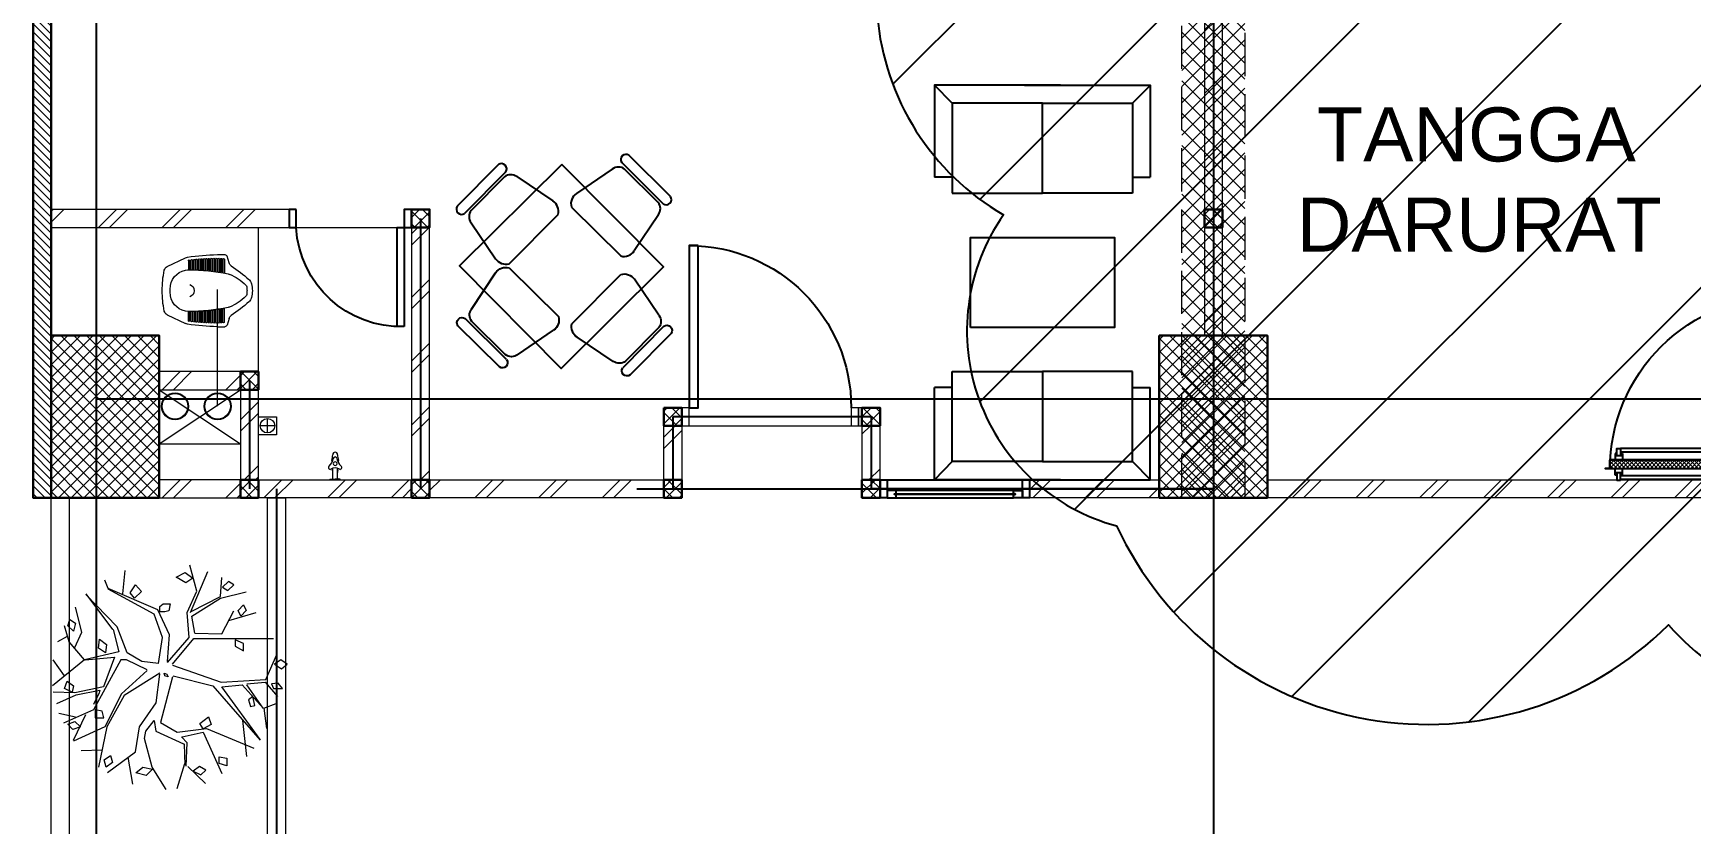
# Model space of a CAD drawing. Header units: millimetres. Extents: x -324 to 75, y -297 to 212.
# Drawn here: x -281.14 to -271.94, y 188.38 to 192.77 of the extents above; entities that cross this region are included whole.
import ezdxf

# ---------------------------------------------------------------- set-up
doc = ezdxf.new("R2010")
doc.units = ezdxf.units.MM
doc.linetypes.add('ACAD_ISO02W100', pattern=[15, 12, -3])
doc.layers.get('defpoints').update_dxf_attribs({"color": 1})
for name, color, linetype, lineweight in [('ars', 11, 'Continuous', 0), ('ars @ 1', 11, 'Continuous', 0), ('ARSIR', 31, 'Continuous', 5), ('KOL', 1, 'Continuous', 30), ('KOLOM', 4, 'Continuous', 9), ('lan', 7, 'Continuous', 15), ('NOT', 7, 'Continuous', 20), ('POHON', 62, 'Continuous', 5), ('SANITAIR', 15, 'Continuous', 9), ('tem', 5, 'Continuous', 20), ('u', 6, 'Continuous', 20)]:
    doc.layers.add(name, color=color, linetype=linetype, lineweight=lineweight)
doc.layers.add('as', color=1, linetype='Continuous', plot=False)
for name, color, linetype in [('FURNITURE', 68, 'Continuous'), ('HID', 1, 'Continuous'), ('Kusen', 30, 'Continuous'), ('STL', 6, 'Continuous')]:
    doc.layers.add(name, color=color, linetype=linetype)
doc.styles.add('ATTR', font='romans.shx', dxfattribs={"width": 0.8, "height": 0.56})
doc.styles.get("Standard").update_dxf_attribs({"font": 'arial.ttf'})
pattern_1 = [(225, (1.1, 1e-06), (-0.014142, 0.014142), []), (135, (1.1, 1e-06), (0.014142, 0.014142), [])]
pattern_2 = [(315, (-2e-13, 1e-06), (0.014142, 0.014142), []), (45, (-2e-13, 1e-06), (-0.014142, 0.014142), [])]

# ---------------------------------------------------------------- blocks, each defined once
blk = doc.blocks.new('bola-3')
at = {"layer": 'POHON'}
for p, q in [((-0.799, 1.609), (-0.703, 2.138)), ((-0.045, 2.245), (-0.318, 1.803)), ((0.177, 2.226), (0.328, 1.732)), ((0.387, 1.789), (0.731, 2.125)), ((-1.212, 1.009), (-1.377, 1.803)), ((-1.198, 1.908), (-0.648, 1.503)), ((-0.318, 1.803), (-0.469, 1.238)), ((0.315, 1.344), (0.328, 1.767)), ((0.356, 1.785), (0.37, 1.327)), ((0.686, 1.115), (1.057, 1.926)), ((-1.308, 1.468), (-1.721, 1.485)), ((-0.648, 1.503), (-0.566, 1.009)), ((-0.249, 1.097), (0.301, 1.344)), ((0.37, 1.327), (0.26, 1.203)), ((0.755, 1.044), (1.69, 1.432)), ((1.553, 1.591), (1.47, 0.886)), ((-1.253, 1.009), (-1.872, 1.291)), ((-1.872, 1.274), (-1.625, 0.762)), ((-0.923, 0.357), (-1.253, 1.009)), ((-0.868, 0.392), (-1.212, 1.009)), ((-0.566, 1.009), (-0.236, 0.533)), ((-0.469, 1.238), (-0.442, 1.097)), ((-0.442, 1.097), (-0.277, 0.886)), ((-0.277, 0.886), (-0.249, 1.097)), ((-0.153, 0.921), (0.177, 1.115)), ((0.177, 1.115), (0.755, 1.044)), ((0.273, 1.203), (0.686, 1.115)), ((0.879, 0.198), (1.814, 1.274)), ((1.814, 1.256), (1.057, 0.216)), ((1.883, 0.639), (1.938, 1.044)), ((-1.831, 0.815), (-2.161, 0.745)), ((-1.473, 0.674), (-2.065, 0.939)), ((-0.937, -0.313), (-1.473, 0.674)), ((0.081, 0.022), (-0.153, 0.921)), ((-1.845, 0.339), (-2.271, 0.322)), ((-2.202, 0.551), (-1.817, 0.374)), ((-1.281, 0.216), (-1.845, 0.339)), ((-1.817, 0.374), (-1.35, 0.286)), ((-1.363, 0.339), (-1.473, 0.568)), ((-1.35, 0.286), (-1.363, 0.339)), ((-0.414, -0.102), (-0.923, 0.357)), ((-0.167, -0.049), (-0.868, 0.392)), ((-0.236, 0.533), (-0.167, -0.031)), ((1.456, 0.18), (1.869, 0.639)), ((1.869, 0.639), (1.553, 0.18)), ((1.883, 0.639), (2.13, 0.551)), ((1.91, 0.128), (2.158, 0.41)), ((-1.652, -0.313), (-2.285, 0.198)), ((-2.051, 0.004), (-2.271, -0.313)), ((-1.061, -0.366), (-1.281, 0.216)), ((0.081, -0.207), (1.044, 0.128)), ((0.095, 0.004), (0.879, 0.198)), ((1.044, 0.128), (1.924, 0.075)), ((1.057, 0.216), (1.456, 0.18)), ((1.553, 0.163), (1.91, 0.128)), ((1.924, 0.075), (2.144, -0.419)), ((-1.652, -0.313), (-1.955, -0.666)), ((-0.978, -0.472), (-1.652, -0.313)), ((-1.639, -0.313), (-1.061, -0.366)), ((-0.827, -0.313), (-0.937, -0.313)), ((-0.414, -0.119), (-0.827, -0.313)), ((-0.524, -0.278), (-0.813, -0.454)), ((-0.194, -0.243), (-0.524, -0.278)), ((-0.194, -0.243), (-0.112, -0.754)), ((-0.015, -0.26), (0.411, -0.754)), ((-0.015, -0.278), (0.026, -0.807)), ((0.081, -0.225), (0.507, -0.736)), ((-1.845, -0.56), (-1.707, -0.86)), ((-1.088, -0.913), (-0.978, -0.472)), ((-0.813, -0.454), (-1.006, -0.966)), ((-1.996, -0.772), (-2.189, -0.666)), ((-1.955, -0.666), (-2.051, -0.983)), ((-1.707, -0.86), (-1.831, -1.354)), ((-1.625, -1.618), (-1.102, -0.913)), ((-1.006, -0.966), (-1.625, -1.6)), ((-0.112, -0.754), (-0.277, -1.213)), ((0.026, -0.807), (-0.208, -1.301)), ((0.411, -0.754), (0.37, -1.248)), ((0.521, -0.842), (0.466, -1.177)), ((0.507, -0.736), (2.075, -0.736)), ((0.521, -0.842), (1.057, -0.825)), ((1.057, -0.825), (1.291, -1.283)), ((-0.277, -1.213), (-1.185, -1.706)), ((-0.208, -1.301), (-1.185, -1.724)), ((0.37, -1.248), (0.562, -1.671)), ((0.438, -1.248), (0.782, -2.059)), ((0.452, -1.265), (1.03, -1.565)), ((0.466, -1.177), (1.03, -1.53)), ((1.195, -1.089), (1.731, -1.248)), ((-0.896, -1.618), (-0.854, -2.077)), ((1.03, -1.53), (1.539, -1.653)), ((1.03, -1.565), (1.057, -1.936)), ((-1.185, -1.724), (-1.253, -1.883)), ((0.562, -1.671), (0.425, -2.182))]:
    blk.add_line(p, q, dxfattribs=at)
for points in [[(-0.435, 1.966), (-0.641, 1.913), (-0.504, 1.807), (-0.311, 1.842)], [(-1.226, 1.803), (-1.267, 1.662), (-1.143, 1.573), (-1.102, 1.715)], [(0.49, 1.882), (0.641, 1.953), (0.738, 1.864), (0.614, 1.794)], [(1.155, 1.778), (1.001, 1.734), (1.001, 1.602), (1.155, 1.624)], [(-1.735, 1.009), (-1.886, 1.062), (-1.982, 0.956), (-1.845, 0.903)], [(0.691, 1.051), (0.622, 0.941), (0.794, 0.809), (0.846, 0.963)], [(-1.441, 0.676), (-1.441, 0.831), (-1.269, 0.831), (-1.303, 0.698)], [(1.671, 0.412), (1.585, 0.478), (1.62, 0.61), (1.706, 0.588)], [(-1.9, 0.322), (-2.051, 0.251), (-1.996, 0.11), (-1.872, 0.198)], [(-0.002, 0.022), (-0.07, 0.004), (-0.084, -0.049), (-0.029, -0.031)], [(2.034, 0.163), (2.075, 0.251), (2.254, 0.251), (2.171, 0.145)], [(2.099, -0.225), (2.237, -0.137), (2.347, -0.225), (2.223, -0.313)], [(-1.236, -0.454), (-1.374, -0.543), (-1.36, -0.719), (-1.222, -0.613)], [(1.319, -0.706), (1.319, -0.582), (1.484, -0.494), (1.484, -0.635)], [(-1.872, -0.878), (-1.982, -0.983), (-1.941, -1.107), (-1.831, -1.036)], [(-0.167, -1.261), (-0.167, -1.367), (-0.098, -1.42), (0.04, -1.42), (0.012, -1.279), (-0.07, -1.261)], [(1.43, -1.175), (1.379, -1.285), (1.482, -1.396), (1.534, -1.285)], [(-0.667, -1.528), (-0.753, -1.638), (-0.65, -1.792), (-0.53, -1.66)], [(0.485, -1.924), (0.347, -1.836), (0.158, -1.947), (0.33, -2.035)], [(1.069, -1.748), (1.173, -1.682), (1.293, -1.792), (1.19, -1.858)]]:
    blk.add_lwpolyline(points, close=True, dxfattribs=at)
at = {"layer": 'POHON', "style": 'ATTR', "width": 0.8, "flags": 9}
blk.add_attdef('ESTCODE', (-0.07, 0.004), '', height=0.00000926, dxfattribs=at)
blk = doc.blocks.new("k1'")
at = {"layer": 'ars'}
h = blk.add_hatch(dxfattribs=at)
h.set_pattern_fill('_USER', color=256, scale=0.05, angle=45, double=1, pattern_type=0)
h.set_pattern_definition([(45, (0, -5), (-0.03535534, 0.03535534), []), (135, (0, -5), (-0.03535534, -0.03535534), [])])
h.paths.add_polyline_path([(-0.3, -0.45), (0.3, -0.45), (0.3, 0.45), (-0.3, 0.45)])
at = {"layer": 'KOL'}
blk.add_lwpolyline([(-0.3, -0.45), (0.3, -0.45), (0.3, 0.45), (-0.3, 0.45)], close=True, dxfattribs=at)
blk = doc.blocks.new('KRAN ATAS')
for p, q in [((-0.0198, 0), (0, 0)), ((-0.0198, -0.0015), (-0.0198, 0)), ((0.0198, 0), (0, 0)), ((0.0198, -0.0015), (0.0198, 0)), ((-0.0193, -0.002), (0, -0.002)), ((-0.0087, -0.006), (-0.0087, -0.0441)), ((0.0193, -0.002), (0, -0.002)), ((0.0087, -0.006), (0.0087, -0.0441))]:
    blk.add_line(p, q)
for centre, radius, start, end in [((-0.0191, -0.047), 0.00682, 147.26029, 232.4214), ((-0.0188, -0.0464), 0.00682, 67.5786, 152.73971), ((-0.0514, -0.0871), 0.0447, 7.4918, 50.9581), ((-0.0193, -0.0015), 0.0005, 180, 270), ((0, -0.0187), 0.0268, 232.9628, 307.0372), ((-0.0127, -0.006), 0.004, 0, 90), ((0.0743, -0.0604), 0.0878, 163.74856, 168.44459), ((-0.0388, -0.0275), 0.03, 343.74856, 0), ((-0.0004, -0.0613), 0.0068, 86.57707, 273.42293), ((0.0004, -0.0613), 0.0068, 266.57707, 93.42293), ((0.0514, -0.0871), 0.0447, 129.0419, 172.5082), ((0.0127, -0.006), 0.004, 90, 180), ((0.0388, -0.0275), 0.03, 180, 196.25144), ((-0.0743, -0.0604), 0.0878, 11.55541, 16.25144), ((0.0188, -0.0464), 0.00682, 27.26029, 112.4214), ((0.0193, -0.0015), 0.0005, 270, 0), ((0.0191, -0.047), 0.00682, 307.5786, 32.73971), ((0.0743, -0.0604), 0.0878, 182.05517, 189.0251), ((-0.0892, -0.0965), 0.08, 0.35552, 16.20232), ((-0.0004, -0.0965), 0.0088, 176.85526, 272.64436), ((-0.0003, -0.0804), 0.00682, 187.5786, 272.73971), ((0.0003, -0.0804), 0.00682, 267.26029, 352.4214), ((0.0004, -0.0965), 0.0088, 267.35564, 3.14474), ((0.0892, -0.0965), 0.08, 163.79768, 179.64448), ((-0.0743, -0.0604), 0.0878, 350.9749, 357.94483)]:
    blk.add_arc(centre, radius, start, end)
blk = doc.blocks.new('AVOOR')
blk.add_lwpolyline([(-21.8185, -71.5914), (-21.9185, -71.5914), (-21.9185, -71.4914), (-21.8185, -71.4914)], close=True)
for points in [[(-21.9085, -71.5414), (-21.8285, -71.5414)], [(-21.8685, -71.5014), (-21.8685, -71.5814)]]:
    blk.add_lwpolyline(points)
blk.add_circle((-21.8685, -71.5414), 0.04)
blk = doc.blocks.new('CL J D')
for p, q in [((0.306, 0.1938), (0.3479, 0.1938)), ((0.3709, 0.1476), (0.3594, 0.1853)), ((0.0275, 0.1273), (0.1283, 0.1756)), ((0.145, 0.1598), (0.145, 0.1109)), ((0.1539, 0.1598), (0.1539, 0.1111)), ((0.1587, 0.1615), (0.1587, 0.1111)), ((0.1676, 0.1615), (0.1676, 0.1111)), ((0.1723, 0.1631), (0.1723, 0.1111)), ((0.1812, 0.1631), (0.1812, 0.1109)), ((0.186, 0.1645), (0.186, 0.1109)), ((0.1949, 0.1645), (0.1949, 0.1105)), ((0.1996, 0.1657), (0.1996, 0.1105)), ((0.2085, 0.1657), (0.2085, 0.11)), ((0.2133, 0.1667), (0.2133, 0.11)), ((0.2222, 0.1667), (0.2222, 0.1092)), ((0.2269, 0.1676), (0.2269, 0.1092)), ((0.2358, 0.1676), (0.2358, 0.1082)), ((0.2406, 0.1682), (0.2406, 0.1082)), ((0.2495, 0.1682), (0.2495, 0.107)), ((0.2542, 0.1687), (0.2542, 0.107)), ((0.2631, 0.1687), (0.2631, 0.1056)), ((0.2679, 0.169), (0.2679, 0.1056)), ((0.2768, 0.169), (0.2768, 0.104)), ((0.2815, 0.1692), (0.2815, 0.104)), ((0.2904, 0.1692), (0.2904, 0.1022)), ((0.2952, 0.1691), (0.2952, 0.1022)), ((0.3041, 0.1691), (0.3041, 0.1003)), ((0.3088, 0.1689), (0.3088, 0.1003)), ((0.3177, 0.1689), (0.3177, 0.0981)), ((0.3225, 0.1685), (0.3225, 0.0981)), ((0.3314, 0.1685), (0.3314, 0.0957)), ((0.3361, 0.1679), (0.3361, 0.0957)), ((0.345, 0.1679), (0.345, 0.093)), ((0.0275, -0.1398), (0.1283, -0.188)), ((0.145, -0.1722), (0.145, -0.1234)), ((0.1539, -0.1722), (0.1539, -0.1236)), ((0.1587, -0.174), (0.1587, -0.1236)), ((0.1676, -0.174), (0.1676, -0.1236)), ((0.1723, -0.1756), (0.1723, -0.1236)), ((0.1812, -0.1756), (0.1812, -0.1234)), ((0.186, -0.177), (0.186, -0.1234)), ((0.1949, -0.177), (0.1949, -0.123)), ((0.1996, -0.1782), (0.1996, -0.123)), ((0.2085, -0.1782), (0.2085, -0.1224)), ((0.2133, -0.1792), (0.2133, -0.1224)), ((0.2222, -0.1792), (0.2222, -0.1216)), ((0.2269, -0.18), (0.2269, -0.1216)), ((0.2358, -0.18), (0.2358, -0.1206)), ((0.2406, -0.1807), (0.2406, -0.1206)), ((0.2495, -0.1807), (0.2495, -0.1195)), ((0.2542, -0.1812), (0.2542, -0.1195)), ((0.2631, -0.1812), (0.2631, -0.1181)), ((0.2679, -0.1815), (0.2679, -0.1181)), ((0.2768, -0.1815), (0.2768, -0.1165)), ((0.2815, -0.1816), (0.2815, -0.1165)), ((0.2904, -0.1816), (0.2904, -0.1147)), ((0.2952, -0.1816), (0.2952, -0.1147)), ((0.3041, -0.1816), (0.3041, -0.1127)), ((0.3088, -0.1813), (0.3088, -0.1127)), ((0.3177, -0.1813), (0.3177, -0.1105)), ((0.3225, -0.1809), (0.3225, -0.1105)), ((0.3314, -0.1809), (0.3314, -0.1081)), ((0.3361, -0.1803), (0.3361, -0.1081)), ((0.345, -0.1803), (0.345, -0.1055)), ((0.3709, -0.16), (0.3594, -0.1977)), ((0.306, -0.2062), (0.3479, -0.2062))]:
    blk.add_line(p, q)
for centre, radius, start, end in [((0.3183, -0.8979), 1.0917, 90.64465, 99.35641), ((0.3479, 0.1818), 0.012, 16.98371, 90), ((0.5098, 0), 0.5098, 167.907, 180.70014), ((0.0403, 0.1006), 0.0297, 115.58841, 167.907), ((0.1458, 0.0077), 0.1009, 89.36458, 171.9631), ((0.1462, 0.1381), 0.0415, 97.43664, 115.58841), ((0.1427, 0.1109), 0.00237, 271.71865, 0), ((0.1495, 0.1598), 0.00445, 0, 180), ((0.1639, -0.8282), 0.9369, 77.60377, 91.04193), ((0.1563, 0.1111), 0.00237, 180, 0), ((0.1631, 0.1615), 0.00445, 0, 180), ((0.17, 0.1111), 0.00237, 180, 0), ((0.1768, 0.1631), 0.00445, 0, 180), ((0.1836, 0.1109), 0.00237, 180, 0), ((0.1904, 0.1645), 0.00445, 0, 180), ((0.1973, 0.1105), 0.00237, 180, 0), ((0.2041, 0.1657), 0.00445, 0, 180), ((0.2109, 0.11), 0.00237, 180, 0), ((0.2177, 0.1667), 0.00445, 0, 180), ((0.2246, 0.1092), 0.00237, 180, 0), ((0.2314, 0.1676), 0.00445, 0, 180), ((0.2382, 0.1082), 0.00237, 180, 0), ((0.245, 0.1682), 0.00445, 0, 180), ((0.2519, 0.107), 0.00237, 180, 0), ((0.2587, 0.1687), 0.00445, 0, 180), ((0.2655, 0.1056), 0.00237, 180, 0), ((0.2723, 0.169), 0.00445, 0, 180), ((0.2792, 0.104), 0.00237, 180, 0), ((0.286, 0.1692), 0.00445, 0, 180), ((0.2928, 0.1022), 0.00237, 180, 0), ((0.2996, 0.1691), 0.00445, 0, 180), ((0.3064, 0.1003), 0.00237, 180, 0), ((0.3133, 0.1689), 0.00445, 0, 180), ((0.3201, 0.0981), 0.00237, 180, 0), ((0.3269, 0.1685), 0.00445, 0, 180), ((0.3337, 0.0957), 0.00237, 180, 0), ((0.3406, 0.1679), 0.00445, 0, 180), ((0.3474, 0.093), 0.00237, 180, 258.7357), ((0.3992, 0.1563), 0.0297, 196.98371, 236.58705), ((-0.0629, -0.5443), 0.8096, 47.75416, 56.58705), ((0.1995, 0.0001), 0.1551, 171.9445, 182.3259), ((0.1409, -0.0052), 0.0359, 358.3993, 69.7102), ((0.3518, 0.0291), 0.0593, 68.96955, 77.12628), ((0.2831, -0.1497), 0.2509, 43.87855, 68.96955), ((0.4511, 0.0118), 0.0178, 9.30537, 43.87855), ((0.3402, -0.0063), 0.1302, 0.0418, 9.30537), ((0.4495, 0.0199), 0.0475, 13.4838, 47.75416), ((0.3402, -0.0063), 0.1598, 0.03404, 13.4838), ((0.5098, -0.0125), 0.5098, 179.29986, 192.093), ((0.1995, -0.0125), 0.1551, 177.6741, 188.0555), ((0.1458, -0.0202), 0.1009, 188.0369, 270.63542), ((0.1409, -0.0072), 0.0359, 290.2898, 1.6007), ((0.2831, 0.1372), 0.2509, 291.03045, 316.12145), ((-0.0629, 0.5318), 0.8096, 303.41295, 312.24584), ((0.4511, -0.0243), 0.0178, 316.12145, 350.69463), ((0.3402, -0.0061), 0.1302, 350.69463, 359.9582), ((0.4495, -0.0323), 0.0475, 312.24584, 346.5162), ((0.3402, -0.0061), 0.1598, 346.5162, 359.96596), ((0.0403, -0.113), 0.0297, 192.093, 244.41159), ((0.1427, -0.1234), 0.00237, 0, 88.28135), ((0.1495, -0.1722), 0.00445, 180, 0), ((0.1639, 0.8157), 0.9369, 268.95807, 282.39623), ((0.1563, -0.1236), 0.00237, 0, 180), ((0.1631, -0.174), 0.00445, 180, 0), ((0.17, -0.1236), 0.00237, 0, 180), ((0.1768, -0.1756), 0.00445, 180, 0), ((0.1836, -0.1234), 0.00237, 0, 180), ((0.1904, -0.177), 0.00445, 180, 0), ((0.1973, -0.123), 0.00237, 0, 180), ((0.2041, -0.1782), 0.00445, 180, 0), ((0.2109, -0.1224), 0.00237, 0, 180), ((0.2177, -0.1792), 0.00445, 180, 0), ((0.2246, -0.1216), 0.00237, 0, 180), ((0.2314, -0.18), 0.00445, 180, 0), ((0.2382, -0.1206), 0.00237, 0, 180), ((0.245, -0.1807), 0.00445, 180, 0), ((0.2519, -0.1195), 0.00237, 0, 180), ((0.2587, -0.1812), 0.00445, 180, 0), ((0.2655, -0.1181), 0.00237, 0, 180), ((0.2723, -0.1815), 0.00445, 180, 0), ((0.2792, -0.1165), 0.00237, 0, 180), ((0.286, -0.1816), 0.00445, 180, 0), ((0.2928, -0.1147), 0.00237, 0, 180), ((0.2996, -0.1816), 0.00445, 180, 0), ((0.3064, -0.1127), 0.00237, 0, 180), ((0.3133, -0.1813), 0.00445, 180, 0), ((0.3201, -0.1105), 0.00237, 0, 180), ((0.3269, -0.1809), 0.00445, 180, 0), ((0.3337, -0.1081), 0.00237, 0, 180), ((0.3406, -0.1803), 0.00445, 180, 0), ((0.3474, -0.1055), 0.00237, 101.2643, 180), ((0.3518, -0.0415), 0.0593, 282.87372, 291.03045), ((0.3992, -0.1687), 0.0297, 123.41295, 163.01629), ((0.1462, -0.1506), 0.0415, 244.41159, 262.56336), ((0.3183, 0.8854), 1.0917, 260.64359, 269.35535), ((0.3479, -0.1942), 0.012, 270, 343.01629)]:
    blk.add_arc(centre, radius, start, end)
blk = doc.blocks.new('P.60')
at = {"layer": 'Kusen'}
for points in [[(1472.8348, 997.5354), (1472.8748, 997.5354), (1472.8748, 997.4354), (1472.8348, 997.4354)], [(1473.4748, 997.5354), (1473.5148, 997.5354), (1473.5148, 997.4354), (1473.4748, 997.4354)], [(1472.8748, 996.8854), (1472.9148, 996.8854), (1472.9148, 997.4354), (1472.8748, 997.4354)]]:
    blk.add_lwpolyline(points, close=True, dxfattribs=at)
blk.add_arc((1472.8948, 997.4658), 0.5808, 268.02661, 356.99428, dxfattribs=at)
blk = doc.blocks.new('P-90')
at = {"layer": 'Kusen'}
blk.add_lwpolyline([(374.6908, -21.5979), (374.7408, -21.5979), (374.7408, -22.4979), (374.6908, -22.4979)], close=True, dxfattribs=at)
at = {"layer": 'Kusen', "lineweight": 9}
for points in [[(373.8008, -22.4979), (373.8408, -22.4979), (373.8408, -22.5979), (373.8008, -22.5979)], [(374.7408, -22.4979), (374.7808, -22.4979), (374.7808, -22.5979), (374.7408, -22.5979)]]:
    blk.add_lwpolyline(points, close=True, dxfattribs=at)
at = {"layer": 'Kusen'}
blk.add_arc((374.7408, -22.4979), 0.9, 90, 180, dxfattribs=at)
blk = doc.blocks.new('Manager Chair')
for p, q in [((6.793595, 0), (-6.793595, 0)), ((6.793595, -2.40006), (-6.793595, -2.40006)), ((5.764665, -3), (-5.250155, -3)), ((-7.308135, -5), (-9.242845, -14.93924)), ((7.82266, -5), (9.757352, -14.93924)), ((-7.822645, -18), (8.337156, -18))]:
    blk.add_line(p, q)
for centre, radius, start, end in [((-6.608415, -1.20003), 1.214231, 98.77222, 261.2278), ((-4.915795, -5.40289), 2.426032, 97.92188, 170.4409), ((5.430285, -5.40292), 2.42607, 9.559852, 82.07782), ((6.608435, -1.20003), 1.214228, 278.7714, 81.22861), ((-6.352795, -15.45813), 2.936262, 169.8216, 239.9611), ((6.867295, -15.45813), 2.936262, 300.0388, 10.17842)]:
    blk.add_arc(centre, radius, start, end)
at = {"style": 'ATTR', "width": 0.8, "flags": 9}
blk.add_attdef('ESTCODE', (0, 0), '', height=0.003816, dxfattribs=at)
blk = doc.blocks.new('mj makan')
blk.add_lwpolyline([(-0.0055, 1.1314), (0.5629, 0.5684), (0, 0), (-0.5684, 0.5629)], close=True)
for p, xscale, yscale, zscale, rotation in [((-0.4923, 1.0685), -0.02383953608250516, 0.02383953608250516, 0.02383953608250516, 44.72219960516194), ((0.4614, 1.0156), -0.02383953608250517, 0.02383953608250517, 0.02383953608250517, 314.7221996051619)]:
    blk.add_blockref('Manager Chair', p, dxfattribs=dict(xscale=xscale, yscale=yscale, zscale=zscale, rotation=rotation))
at = {"extrusion": (0, 0, -1)}
for p, xscale, yscale, zscale, rotation in [((-0.457, 0.1222), -0.02383953608250516, 0.02383953608250516, -0.02383953608250516, 135.277800394838), ((0.4971, 0.0786), -0.0238395360825052, 0.0238395360825052, -0.0238395360825052, 225.2778003948382)]:
    blk.add_blockref('Manager Chair', p, dxfattribs=dict(at, xscale=xscale, yscale=yscale, zscale=zscale, rotation=rotation))
blk = doc.blocks.new('tamu02')
at = {"linetype": 'Continuous'}
for points in [[(-0.5005, 1.2448), (-0.5998, 1.3453)], [(0.1005, 1.3453), (-0.5985, 1.3453), (-0.5985, 0.8339)], [(-0.0993, 1.3453), (0.5998, 1.3453), (0.5998, 0.8339)], [(0.5005, 1.2448), (0.5998, 1.3453)], [(-0.4993, 0.7444), (0, 0.7444), (0, 1.2448), (-0.4993, 1.2448), (-0.4993, 0.7444)], [(0.5005, 0.7444), (0, 0.7444), (0, 1.2448), (0.5005, 1.2448), (0.5005, 0.7444)], [(-0.4993, 0.8339), (-0.5985, 0.8339)], [(0.5005, 0.8339), (0.5998, 0.8339)], [(-0.4993, -0.2444), (0, -0.2444), (0, -0.7448), (-0.4993, -0.7448), (-0.4993, -0.2444)], [(0.5005, -0.2444), (0, -0.2444), (0, -0.7448), (0.5005, -0.7448), (0.5005, -0.2444)], [(0.1005, -0.8453), (-0.5985, -0.8453), (-0.5985, -0.3339)], [(-0.4993, -0.3339), (-0.5985, -0.3339)], [(-0.0993, -0.8453), (0.5998, -0.8453), (0.5998, -0.3339)], [(0.5005, -0.3339), (0.5998, -0.3339)], [(-0.5005, -0.7448), (-0.5998, -0.8453)], [(0.5005, -0.7448), (0.5998, -0.8453)]]:
    blk.add_lwpolyline(points, dxfattribs=at)
blk.add_lwpolyline([(0.4, 0.5), (0.4, 0), (-0.4, 0), (-0.4, 0.5), (0.4, 0.5)])
blk = doc.blocks.new('T. J2')
at = {"layer": 'Kusen'}
for p, q in [((-0.3692, 0.1), (0.2808, 0.1)), ((-0.4192, 0), (0.3308, 0)), ((0.2808, 0.06), (-0.3692, 0.06))]:
    blk.add_line(p, q, dxfattribs=at)
for points in [[(-0.4592, 0), (-0.4192, 0), (-0.4192, 0.1), (-0.4592, 0.1)], [(0.3308, 0), (0.3708, 0), (0.3708, 0.1), (0.3308, 0.1)]]:
    blk.add_lwpolyline(points, close=True, dxfattribs=at)
for points in [[(-0.3692, 0.0775), (-0.3692, 0.06), (-0.4192, 0.06), (-0.4192, 0.1), (-0.3692, 0.1), (-0.3692, 0.0825), (-0.3792, 0.0825), (-0.3792, 0.0775), (-0.3692, 0.0775)], [(0.2808, 0.0775), (0.2808, 0.06), (0.3308, 0.06), (0.3308, 0.1), (0.2808, 0.1), (0.2808, 0.0825), (0.2908, 0.0825), (0.2908, 0.0775), (0.2808, 0.0775)]]:
    blk.add_lwpolyline(points, dxfattribs=at)
at = {"layer": 'Kusen', "color": 141}
blk.add_lwpolyline([(-0.3792, 0.0775), (0.2908, 0.0775), (0.2908, 0.0825), (-0.3792, 0.0825)], close=True, dxfattribs=at)
blk = doc.blocks.new('K 10.10')
at = {"layer": 'ars'}
h = blk.add_hatch(dxfattribs=at)
h.set_pattern_fill('_USER', color=256, scale=0.05, angle=45, double=1, pattern_type=0)
h.set_pattern_definition([(45, (0, 0), (-0.035355339, 0.035355339), []), (135, (0, 0), (-0.035355339, -0.035355339), [])])
h.paths.add_polyline_path([(1560.5383, 1380.4069), (1560.6383, 1380.4069), (1560.6383, 1380.5069), (1560.5383, 1380.5069)])
at = {"layer": 'KOL'}
blk.add_lwpolyline([(1560.5383, 1380.4069), (1560.6383, 1380.4069), (1560.6383, 1380.5069), (1560.5383, 1380.5069)], close=True, dxfattribs=at)
blk = doc.blocks.new('D-P90')
at = {"layer": 'ars'}
h = blk.add_hatch(dxfattribs=at)
h.set_pattern_fill('ANSI37', color=256, scale=0.005, angle=-90, style=0)
h.set_pattern_definition([(45, (-1350.94906, -1248.591899), (0.01122532015, -0.01122532015), []), (315, (-1350.94906, -1248.591899), (-0.01122532015, -0.01122532015), [])])
h.paths.add_polyline_path([(0.009, -0.1833, -0.414214), (0.01, -0.1843), (0.01, -1.1162, -0.414214), (0.009, -1.1172), (-0.0345, -1.1172, 0.414214), (-0.037, -1.1197), (-0.037, -1.142, -1), (-0.0385, -1.142), (-0.0385, -0.1585, -1), (-0.037, -0.1585), (-0.037, -0.1808, 0.414214), (-0.0345, -0.1833)])
at = {"layer": 'as'}
for p, q in [((-0.0395, -0.1577), (-0.0457, -0.1577)), ((-0.0425, -0.1608), (-0.0425, -0.1546))]:
    blk.add_line(p, q, dxfattribs=at)
at = {"layer": 'HID'}
for p, q in [((-0.0437, -0.1248), (-0.0915, -0.077)), ((-0.0423, -0.1234), (-0.0907, -0.075)), ((0.9423, -0.1234), (0.9907, -0.075)), ((0.9437, -0.1248), (0.9915, -0.077)), ((-0.0657, -0.147), (-0.023, -0.1043)), ((-0.0628, -0.147), (-0.023, -0.1072)), ((0.9657, -0.147), (0.923, -0.1043)), ((0.9628, -0.147), (0.923, -0.1072))]:
    blk.add_line(p, q, dxfattribs=at)
for points in [[(-0.0439, -0.1252), (-0.044, -0.1251), (-0.042, -0.1231), (-0.0419, -0.1232)], [(0.9439, -0.1252), (0.944, -0.1251), (0.942, -0.1231), (0.9419, -0.1232)]]:
    blk.add_lwpolyline(points, dxfattribs=at)
at = {"layer": 'KOL'}
blk.add_line((0.97, -0.13), (0.97, -0.15), dxfattribs=at)
at = {"layer": 'Kusen'}
for p, q in [((-0.0422, -0.1567), (-0.0378, -0.1577)), ((-0.0419, -0.1553), (-0.0376, -0.1562))]:
    blk.add_line(p, q, dxfattribs=at)
at = {"layer": 'Kusen', "ltscale": 2}
for p, q in [((-0.0986, -0.2206), (-0.0986, -1.0599)), ((-0.0786, -0.2406), (-0.0786, -1.0599)), ((-0.074, -0.2106), (-0.04, -0.2106)), ((-0.074, -0.2206), (-0.074, -0.2106)), ((-0.074, -0.2506), (-0.074, -0.2406)), ((-0.074, -0.2506), (-0.04, -0.2506)), ((-0.0615, -0.2506), (-0.0615, -0.2106)), ((-0.04, -0.2506), (-0.04, -0.2106)), ((0.0455, -0.2106), (0.0115, -0.2106)), ((0.0115, -0.2506), (0.0115, -0.2106)), ((0.0455, -0.2506), (0.0115, -0.2506)), ((0.033, -0.2506), (0.033, -0.2106)), ((0.0455, -0.2206), (0.0455, -0.2106)), ((0.0455, -0.2506), (0.0455, -0.2406)), ((0.0528, -0.2406), (0.0528, -1.0599)), ((0.0728, -0.2206), (0.0728, -1.0599)), ((-0.074, -1.0499), (-0.04, -1.0499)), ((-0.074, -1.0499), (-0.074, -1.0599)), ((-0.074, -1.0799), (-0.074, -1.0899)), ((-0.074, -1.0899), (-0.04, -1.0899)), ((-0.0615, -1.0499), (-0.0615, -1.0899)), ((-0.04, -1.0499), (-0.04, -1.0899)), ((0.0455, -1.0499), (0.0115, -1.0499)), ((0.0115, -1.0499), (0.0115, -1.0899)), ((0.0455, -1.0899), (0.0115, -1.0899)), ((0.033, -1.0499), (0.033, -1.0899)), ((0.0455, -1.0499), (0.0455, -1.0599)), ((0.0455, -1.0799), (0.0455, -1.0899))]:
    blk.add_line(p, q, dxfattribs=at)
for points in [[(-0.0986, -0.2406), (-0.0615, -0.2406), (-0.0615, -0.2206), (-0.0986, -0.2206), (-0.0986, -0.2406)], [(0.0728, -0.2406), (0.033, -0.2406), (0.033, -0.2206), (0.0728, -0.2206), (0.0728, -0.2406)], [(-0.1013, -1.0599), (-0.0615, -1.0599), (-0.0615, -1.0799), (-0.1013, -1.0799), (-0.1013, -1.0599)], [(0.0728, -1.0599), (0.033, -1.0599), (0.033, -1.0799), (0.0728, -1.0799), (0.0728, -1.0599)]]:
    blk.add_lwpolyline(points, dxfattribs=at)
at = {"layer": 'Kusen'}
blk.add_circle((-0.0425, -0.1577), 0.001, dxfattribs=at)
for radius, start, end in [(0.0025, 75.78042, 11.38506), (0.9611, 270, 0.45972)]:
    blk.add_arc((-0.0425, -0.1577), radius, start, end, dxfattribs=at)
at = {"layer": 'STL'}
for p, q in [((-0.0385, -0.1585), (-0.0385, -1.142)), ((-0.037, -0.1808), (-0.037, -0.1585)), ((-0.0345, -0.1833), (0.009, -0.1833)), ((0.01, -0.1843), (0.01, -1.1162)), ((-0.037, -1.1197), (-0.037, -1.142)), ((-0.0345, -1.1172), (0.009, -1.1172))]:
    blk.add_line(p, q, dxfattribs=at)
for points in [[(0, -0.1002), (0, -0.1032), (-0.0185, -0.1032, 0.414214), (-0.02, -0.1047), (-0.02, -0.148, -0.414214), (-0.022, -0.15), (-0.068, -0.15, -0.414214), (-0.07, -0.148), (-0.07, -0.13), (-0.067, -0.13), (-0.067, -0.1455, 0.414214), (-0.0655, -0.147), (-0.0245, -0.147, 0.414214), (-0.023, -0.1455), (-0.023, -0.1022, -0.414214), (-0.021, -0.1002)], [(0.9, -0.1002), (0.9, -0.1032), (0.9185, -0.1032, -0.414214), (0.92, -0.1047), (0.92, -0.148, 0.414214), (0.922, -0.15), (0.968, -0.15, 0.414214), (0.97, -0.148), (0.97, -0.13), (0.967, -0.13), (0.967, -0.1455, -0.414214), (0.9655, -0.147), (0.9245, -0.147, -0.414214), (0.923, -0.1455), (0.923, -0.1022, 0.414214), (0.921, -0.1002)]]:
    blk.add_lwpolyline(points, format="xyb", close=True, dxfattribs=at)
blk.add_lwpolyline([(0.009, -0.1818), (-0.0345, -0.1818, -0.414214), (-0.0355, -0.1808), (-0.0355, -0.1585, 1), (-0.04, -0.1585), (-0.04, -1.142, 1), (-0.0355, -1.142), (-0.0355, -1.1197, -0.414214), (-0.0345, -1.1187), (0.009, -1.1187, 0.414214), (0.0115, -1.1162), (0.0115, -0.1843)], format="xyb", dxfattribs=at)
for centre, radius, start, end in [((-0.0377, -0.1585), 0.00075, 0, 180), ((-0.0345, -0.1808), 0.0025, 180, 270), ((0.009, -0.1843), 0.0025, 360, 90), ((0.009, -0.1843), 0.001, 360, 90), ((-0.0377, -1.142), 0.00075, 180, 0), ((-0.0345, -1.1197), 0.0025, 90, 180), ((0.009, -1.1162), 0.001, 270, 0)]:
    blk.add_arc(centre, radius, start, end, dxfattribs=at)
blk = doc.blocks.new('PINTU DARURAT')
at = {"layer": 'ARSIR'}
h = blk.add_hatch(dxfattribs=at)
h.set_pattern_fill('_USER', color=256, scale=0.02, angle=315, style=0, double=1, pattern_type=0)
h.set_pattern_definition(pattern_2)
edge = h.paths.add_edge_path()
edge.add_line((0, 0), (0.1, 0))
edge.add_line((0.1, 0), (0.1, 0.0502))
edge.add_line((0.1, 0.0502), (0.077, 0.0502))
edge.add_line((0.077, 0.0502), (0.077, 0.0955))
edge.add_arc((0.0755, 0.0955), 0.0015, 360, 450)
edge.add_line((0.0755, 0.097), (0.0345, 0.097))
edge.add_arc((0.0345, 0.0955), 0.0015, 90, 180)
edge.add_line((0.033, 0.0955), (0.033, 0.08))
edge.add_line((0.033, 0.08), (0.03, 0.08))
edge.add_line((0.03, 0.08), (0.03, 0.1))
edge.add_line((0.03, 0.1), (0, 0.1))
edge.add_line((0, 0.1), (0, 0))
h = blk.add_hatch(dxfattribs=at)
h.set_pattern_fill('_USER', color=256, scale=0.02, angle=315, style=0, double=1, pattern_type=0)
h.set_pattern_definition(pattern_2)
edge = h.paths.add_edge_path()
edge.add_line((0, 0), (0.1, 0))
edge.add_line((0.1, 0), (0.1, 0.0502))
edge.add_line((0.1, 0.0502), (0.077, 0.0502))
edge.add_line((0.077, 0.0502), (0.077, 0.0955))
edge.add_arc((0.0755, 0.0955), 0.0015, 360, 450)
edge.add_line((0.0755, 0.097), (0.0345, 0.097))
edge.add_arc((0.0345, 0.0955), 0.0015, 90, 180)
edge.add_line((0.033, 0.0955), (0.033, 0.08))
edge.add_line((0.033, 0.08), (0.03, 0.08))
edge.add_line((0.03, 0.08), (0.03, 0.1))
edge.add_line((0.03, 0.1), (0, 0.1))
edge.add_line((0, 0.1), (0, 0))
h = blk.add_hatch(dxfattribs=at)
h.set_pattern_fill('_USER', color=256, scale=0.02, angle=315, style=0, double=1, pattern_type=0)
h.set_pattern_definition(pattern_1)
edge = h.paths.add_edge_path()
edge.add_line((1.1, 0), (1, 0))
edge.add_line((1, 0), (1, 0.0502))
edge.add_line((1, 0.0502), (1.023, 0.0502))
edge.add_line((1.023, 0.0502), (1.023, 0.0955))
edge.add_arc((1.0245, 0.0955), 0.0015, -630, -540, ccw=False)
edge.add_line((1.0245, 0.097), (1.0655, 0.097))
edge.add_arc((1.0655, 0.0955), 0.0015, -360, -270, ccw=False)
edge.add_line((1.067, 0.0955), (1.067, 0.08))
edge.add_line((1.067, 0.08), (1.07, 0.08))
edge.add_line((1.07, 0.08), (1.07, 0.1))
edge.add_line((1.07, 0.1), (1.1, 0.1))
edge.add_line((1.1, 0.1), (1.1, 0))
h = blk.add_hatch(dxfattribs=at)
h.set_pattern_fill('_USER', color=256, scale=0.02, angle=315, style=0, double=1, pattern_type=0)
h.set_pattern_definition(pattern_1)
edge = h.paths.add_edge_path()
edge.add_line((1.1, 0), (1, 0))
edge.add_line((1, 0), (1, 0.0502))
edge.add_line((1, 0.0502), (1.023, 0.0502))
edge.add_line((1.023, 0.0502), (1.023, 0.0955))
edge.add_arc((1.0245, 0.0955), 0.0015, -630, -540, ccw=False)
edge.add_line((1.0245, 0.097), (1.0655, 0.097))
edge.add_arc((1.0655, 0.0955), 0.0015, -360, -270, ccw=False)
edge.add_line((1.067, 0.0955), (1.067, 0.08))
edge.add_line((1.067, 0.08), (1.07, 0.08))
edge.add_line((1.07, 0.08), (1.07, 0.1))
edge.add_line((1.07, 0.1), (1.1, 0.1))
edge.add_line((1.1, 0.1), (1.1, 0))
at = {"layer": 'KOL'}
blk.add_line((1.1, 0.1), (1.1, 0), dxfattribs=at)
blk.add_line((1.1, 0.1), (1.1, 0), dxfattribs=at)
blk.add_line((1.1, 0.1), (1.1, 0), dxfattribs=at)
blk.add_line((1.1, 0.1), (1.1, 0), dxfattribs=at)
for points in [[(0, 0), (0.1, 0), (0.1, 0.0502), (0.077, 0.0502), (0.077, 0.0955, 0.414214), (0.0755, 0.097), (0.0345, 0.097, 0.414214), (0.033, 0.0955), (0.033, 0.08), (0.03, 0.08), (0.03, 0.1), (0, 0.1)], [(0, 0), (0.1, 0), (0.1, 0.0502), (0.077, 0.0502), (0.077, 0.0955, 0.414214), (0.0755, 0.097), (0.0345, 0.097, 0.414214), (0.033, 0.0955), (0.033, 0.08), (0.03, 0.08), (0.03, 0.1), (0, 0.1)], [(1.1, 0), (1, 0), (1, 0.0502), (1.023, 0.0502), (1.023, 0.0955, -0.414214), (1.0245, 0.097), (1.0655, 0.097, -0.414214), (1.067, 0.0955), (1.067, 0.08), (1.07, 0.08), (1.07, 0.1), (1.1, 0.1)], [(1.1, 0), (1, 0), (1, 0.0502), (1.023, 0.0502), (1.023, 0.0955, -0.414214), (1.0245, 0.097), (1.0655, 0.097, -0.414214), (1.067, 0.0955), (1.067, 0.08), (1.07, 0.08), (1.07, 0.1), (1.1, 0.1)]]:
    blk.add_lwpolyline(points, format="xyb", close=True, dxfattribs=at)
at = {"layer": 'Kusen', "xscale": -1, "rotation": 180}
blk.add_blockref('D-P90', (0.1, -0.05), dxfattribs=at)
blk = doc.blocks.new('SP ME1')
at = {"layer": 'ars'}
h = blk.add_hatch(dxfattribs=at)
h.set_pattern_fill('ANSI37', color=256, scale=0.02, style=0)
h.paths.add_polyline_path([(-6.025, 0), (-6.375, 0), (-6.375, 7), (-6.0247, 7)])
at = {"layer": 'ars @ 1'}
h = blk.add_hatch(dxfattribs=at)
h.set_pattern_fill('TEMBOK', color=256, scale=0.25)
h.set_pattern_definition([(45, (24.5328, -49.32464), (-0.1767767, 0.1767767), []), (45, (24.5953, -49.32464), (-0.1767767, 0.1767767), [])])
h.paths.add_polyline_path([(-6.25, 1.6), (-6.15, 1.6), (-6.15, 2.7), (-6.25, 2.7)])
h = blk.add_hatch(dxfattribs=at)
h.set_pattern_fill('TEMBOK', color=256, scale=0.25)
h.set_pattern_definition([(45, (24.5328, -48.82464), (-0.1767767, 0.1767767), []), (45, (24.5953, -48.82464), (-0.1767767, 0.1767767), [])])
h.paths.add_polyline_path([(-6.25, 0.9), (-6.15, 0.9), (-6.15, 1.5), (-6.25, 1.5)])
h = blk.add_hatch(dxfattribs=at)
h.set_pattern_fill('TEMBOK', color=256, scale=0.25)
h.set_pattern_definition([(45, (1576.71095, -452.5532), (-0.176776695, 0.176776695), []), (45, (1576.77345, -452.5532), (-0.176776695, 0.176776695), [])])
h.paths.add_polyline_path([(-5.9, 0), (-5.9, 0.1), (-2.9378, 0.1), (-2.9378, 0)])
at = {"layer": 'KOLOM', "linetype": 'ACAD_ISO02W100', "ltscale": 0.02}
blk.add_lwpolyline([(-6.025, 0), (-6.375, 0), (-6.3749, 7), (-6.0249, 7)], close=True, dxfattribs=at)
at = {"layer": 'tem'}
for points in [[(-6.25, 1.6), (-6.15, 1.6), (-6.15, 2.7), (-6.25, 2.7)], [(-6.25, 0.9), (-6.15, 0.9), (-6.15, 1.5), (-6.25, 1.5)], [(-5.9, 0), (-5.9, 0.1), (-2.9378, 0.1), (-2.9378, 0)]]:
    blk.add_lwpolyline(points, close=True, dxfattribs=at)
at = {"color": 2, "rotation": 90}
blk.add_blockref('PINTU DARURAT', (-2.93, 0.1), dxfattribs=at)
at = {"layer": 'KOL', "xscale": -1, "rotation": 180}
blk.add_blockref("k1'", (-6.2, 0.45), dxfattribs=at)
blk.add_blockref("k1'", (-6.2, 0.45), dxfattribs=at)
at = {"layer": 'KOLOM', "extrusion": (0, 0, -1), "xscale": -1, "zscale": -1, "rotation": 180}
blk.add_blockref('K 10.10', (-1554.3883, 1382.0069), dxfattribs=at)
blk = doc.blocks.new('A-4')
at = {"layer": 'ars'}
h = blk.add_hatch(dxfattribs=at)
h.set_pattern_fill('ANSI31', color=256, scale=0.25, angle=180, style=0)
h.set_pattern_definition([(135, (-37.55, 5.8), (0.022097087, 0.022097087), [])])
h.paths.add_polyline_path([(-36.95, 56.5), (-37.45, 56.5), (-37.55, 56.5), (-37.55, 50.7), (-37.45, 50.7), (-37.45, 56.4), (-36.95, 56.4)])
h = blk.add_hatch(dxfattribs=at)
h.set_pattern_fill('TEMBOK', color=256, scale=0.25)
h.set_pattern_definition([(45, (4.3128, -1.92464), (-0.1767767, 0.1767767), []), (45, (4.3753, -1.92464), (-0.1767767, 0.1767767), [])])
h.paths.add_polyline_path([(-36.13, 52.2), (-37.45, 52.2), (-37.45, 52.3), (-36.13, 52.3)])
h = blk.add_hatch(dxfattribs=at)
h.set_pattern_fill('TEMBOK', color=256, scale=0.25)
h.set_pattern_definition([(45, (1.6328, -6.02464), (-0.1767767, 0.1767767), []), (45, (1.6953, -6.02464), (-0.1767767, 0.1767767), [])])
h.paths.add_polyline_path([(-35.45, 50.8), (-35.35, 50.8), (-35.35, 52.2), (-35.45, 52.2)])
h = blk.add_hatch(dxfattribs=at)
h.set_pattern_fill('TEMBOK', color=256, scale=0.25)
h.set_pattern_definition([(45, (4.3128, -2.82464), (-0.1767767, 0.1767767), []), (45, (4.3753, -2.82464), (-0.1767767, 0.1767767), [])])
h.paths.add_polyline_path([(-36.4, 51.3), (-36.85, 51.3), (-36.85, 51.4), (-36.4, 51.4)])
h = blk.add_hatch(dxfattribs=at)
h.set_pattern_fill('TEMBOK', color=256, scale=0.25)
h.set_pattern_definition([(45, (2.5828, -6.92464), (-0.1767767, 0.1767767), []), (45, (2.6453, -6.92464), (-0.1767767, 0.1767767), [])])
h.paths.add_polyline_path([(-36.4, 50.8), (-36.3, 50.8), (-36.3, 51.3), (-36.4, 51.3)])
h = blk.add_hatch(dxfattribs=at)
h.set_pattern_fill('TEMBOK', color=256, scale=0.25)
h.set_pattern_definition([(45, (0.2328, -7.12464), (-0.1767767, 0.1767767), []), (45, (0.2953, -7.12464), (-0.1767767, 0.1767767), [])])
h.paths.add_polyline_path([(-34.05, 50.8), (-33.95, 50.8), (-33.95, 51.1), (-34.05, 51.1)])
h = blk.add_hatch(dxfattribs=at)
h.set_pattern_fill('TEMBOK', color=256, scale=0.25)
h.set_pattern_definition([(45, (-0.8672, -7.12464), (-0.1767767, 0.1767767), []), (45, (-0.8047, -7.12464), (-0.1767767, 0.1767767), [])])
h.paths.add_polyline_path([(-32.95, 50.8), (-32.85, 50.8), (-32.85, 51.1), (-32.95, 51.1)])
h = blk.add_hatch(dxfattribs=at)
h.set_pattern_fill('TEMBOK', color=256, scale=0.25)
h.set_pattern_definition([(45, (4.3128, -3.42464), (-0.1767767, 0.1767767), []), (45, (4.3753, -3.42464), (-0.1767767, 0.1767767), [])])
h.paths.add_polyline_path([(-36.4, 50.7), (-36.85, 50.7), (-36.85, 50.8), (-36.4, 50.8)])
h = blk.add_hatch(dxfattribs=at)
h.set_pattern_fill('TEMBOK', color=256, scale=0.25)
h.set_pattern_definition([(45, (3.4628, -3.42464), (-0.1767767, 0.1767767), []), (45, (3.5253, -3.42464), (-0.1767767, 0.1767767), [])])
h.paths.add_polyline_path([(-35.45, 50.7), (-36.3, 50.7), (-36.3, 50.8), (-35.45, 50.8)])
h = blk.add_hatch(dxfattribs=at)
h.set_pattern_fill('TEMBOK', color=256, scale=0.25)
h.set_pattern_definition([(45, (2.5128, -3.42464), (-0.1767767, 0.1767767), []), (45, (2.5753, -3.42464), (-0.1767767, 0.1767767), [])])
h.paths.add_polyline_path([(-34.05, 50.7), (-35.35, 50.7), (-35.35, 50.8), (-34.05, 50.8)])
h = blk.add_hatch(dxfattribs=at)
h.set_pattern_fill('TEMBOK', color=256, scale=0.25)
h.set_pattern_definition([(45, (-0.8172, -3.42464), (-0.1767767, 0.1767767), []), (45, (-0.7547, -3.42464), (-0.1767767, 0.1767767), [])])
h.paths.add_polyline_path([(-31.3, 50.7), (-32.02, 50.7), (-32.02, 50.8), (-31.3, 50.8)])
for centre, radius in [((-36.7625, 51.2078), 0.075), ((-36.7625, 51.2078), 0.071), ((-36.526, 51.2078), 0.075), ((-36.526, 51.2078), 0.071)]:
    blk.add_circle(centre, radius, dxfattribs=at)
at = {"layer": 'as'}
for p, q in [((-37.2, 56.25), (-37.2, 43.15)), ((-31, 56.25), (-31, 43.15)), ((-35.4, 52.25), (-35.4, 50.75)), ((-36.35, 51.35), (-36.35, 50.75)), ((-37.2, 51.25), (37.2, 51.25)), ((-34, 51.15), (-34, 50.75)), ((-32.9, 51.15), (-34, 51.15)), ((-32.9, 51.15), (-32.9, 50.75)), ((-36.2, 50.75), (-36.2, 48.65)), ((-34.2, 50.75), (-31, 50.75)), ((-31, 50.75), (-32.9, 50.75))]:
    blk.add_line(p, q, dxfattribs=at)
at = {"layer": 'KOL'}
blk.add_lwpolyline([(-36.95, 56.5), (-37.45, 56.5), (-37.55, 56.5), (-37.55, 50.7), (-37.45, 50.7), (-37.45, 56.4), (-36.95, 56.4), (-36.95, 56.5)], dxfattribs=at)
at = {"layer": 'lan'}
for p, q in [((-36.3, 51.4), (-36.3, 52.2)), ((-36.09, 52.2), (-35.53, 52.2)), ((-33.91, 51.1), (-33.01, 51.1))]:
    blk.add_line(p, q, dxfattribs=at)
for points in [[(-37.45, 50.7), (-37.35, 50.7), (-37.35, 48.7), (-37.45, 48.7)], [(-36.25, 50.7), (-36.15, 50.7), (-36.15, 48.7), (-36.25, 48.7)]]:
    blk.add_lwpolyline(points, close=True, dxfattribs=at)
at = {"layer": 'tem'}
for points in [[(-36.13, 52.3), (-37.45, 52.3), (-37.45, 52.2), (-36.13, 52.2)], [(-35.45, 50.8), (-35.35, 50.8), (-35.35, 52.2), (-35.45, 52.2)], [(-36.4, 51.4), (-36.85, 51.4), (-36.85, 51.3), (-36.4, 51.3)], [(-36.4, 50.8), (-36.3, 50.8), (-36.3, 51.3), (-36.4, 51.3)], [(-32.97, 51.1), (-32.95, 51.1), (-32.95, 51.2), (-32.97, 51.2)], [(-33.95, 50.8), (-34.05, 50.8), (-34.05, 51.1), (-33.95, 51.1)], [(-32.95, 50.8), (-32.85, 50.8), (-32.85, 51.1), (-32.95, 51.1)], [(-36.85, 50.7), (-36.4, 50.7), (-36.4, 50.8), (-36.85, 50.8)], [(-35.45, 50.7), (-36.3, 50.7), (-36.3, 50.8), (-35.45, 50.8)], [(-34.05, 50.7), (-35.35, 50.7), (-35.35, 50.8), (-34.05, 50.8)], [(-32.02, 50.8), (-31.3, 50.8), (-31.3, 50.7), (-32.02, 50.7)]]:
    blk.add_lwpolyline(points, close=True, dxfattribs=at)
at = {"layer": 'FURNITURE', "rotation": 180}
blk.add_blockref('tamu02', (-31.9485, 52.1453), dxfattribs=at)
at = {"layer": 'FURNITURE', "xscale": -1}
blk.add_blockref('mj makan', (-34.6205, 51.4181), dxfattribs=at)
at = {"layer": 'KOL', "xscale": -1, "rotation": 180}
blk.add_blockref("k1'", (-37.15, 51.15), dxfattribs=at)
at = {"layer": 'KOLOM', "extrusion": (0, 0, -1), "zscale": -1, "rotation": 180}
for p in [(1595.9883, 1432.7069), (1596.9383, 1431.8069), (1594.5883, 1431.6069), (1593.4883, 1431.6069), (1596.9383, 1431.2069), (1595.9883, 1431.2069), (1594.5883, 1431.2069), (1593.4883, 1431.2069)]:
    blk.add_blockref('K 10.10', p, dxfattribs=at)
at = {"layer": 'Kusen', "xscale": -1}
for name, p in [('P.60', (1437.3848, -945.2354)), ('P-90', (340.8308, 73.6979))]:
    blk.add_blockref(name, p, dxfattribs=at)
at = {"layer": 'Kusen', "xscale": -1, "rotation": 180}
blk.add_blockref('T. J2', (-32.3908, 50.8), dxfattribs=at)
at = {"layer": 'POHON', "linetype": 'ByBlock', "lineweight": -3, "xscale": -0.28125, "yscale": 0.28125, "zscale": 0.28125, "rotation": 180}
blk.add_blockref('bola-3', (-36.8, 49.7125), dxfattribs=at)
at = {"layer": 'SANITAIR', "extrusion": (0, 0, -1), "zscale": -1, "rotation": 180}
blk.add_blockref('CL J D', (36.8335, 51.8432), dxfattribs=at)
at = {"layer": 'SANITAIR', "rotation": 180}
blk.add_blockref('AVOOR', (-58.1181, -20.4414), dxfattribs=at)
at = {"layer": 'SANITAIR', "extrusion": (0, 0, -1), "xscale": -1.450644103627577, "yscale": 1.450644103627582, "zscale": -1.450644103627577, "rotation": 179.9613440846885}
blk.add_blockref('KRAN ATAS', (35.874, 50.8), dxfattribs=at)
at = {"layer": 'u'}
blk.add_blockref('SP ME1', (-24.8, 50.7), dxfattribs=at)

msp = doc.modelspace()

# ---------------------------------------------------------------- hatches: boundary and pattern name
at = {"layer": 'defpoints'}
h = msp.add_hatch(dxfattribs=at)
h.set_pattern_fill('ANSI31', color=2, scale=0.25, style=0)
h.set_pattern_definition([(45, (73.6007, 141.71654), (-0.561266, 0.561266), [])])
edge = h.paths.add_edge_path()
edge.add_arc((-267.5233, 198.2142), 1.0368, 354.71106, 464.71106)
edge.add_arc((-269.8006, 198.3329), 2.1995, 23.69987, 133.69987)
edge.add_arc((-272.6041, 198.7902), 1.7123, 41.42308, 151.42308)
edge.add_arc((-274.683, 198.8849), 0.925, 51.54314, 161.54314)
edge.add_arc((-274.6836, 197.4241), 1.9606, 116.56563, 226.56563)
edge.add_arc((-275.3193, 195.0668), 1.1742, 127.3394, 237.3394)
edge.add_arc((-275.0446, 192.9898), 1.4177, 129.84829, 239.84829)
edge.add_arc((-274.8383, 191.1208), 1.1211, 144.99949, 254.99949)
edge.add_arc((-273.405, 190.8355), 1.8991, 204.83336, 314.83336)
edge.add_arc((-271.0296, 190.3899), 1.3735, 221.0037, 331.0037)
edge.add_arc((-268.8996, 190.6958), 1.3441, 226.30013, 336.30013)
edge.add_arc((-266.8441, 191.3176), 1.4249, 234.63767, 344.63767)
edge.add_arc((-266.4884, 192.4778), 1.8443, 303.5108, 413.5108)
edge.add_arc((-267.397, 195.6547), 2.6252, 319.80937, 429.80937)

# ---------------------------------------------------------------- linework, layer by layer
at = {"layer": 'defpoints', "color": 2}
msp.add_lwpolyline([(-266.491, 198.1186, 0.520567), (-267.7866, 199.217, 0.520567), (-271.3201, 199.923, 0.520567), (-274.1077, 199.6092, 0.520567), (-275.5604, 199.1777, 0.520567), (-276.0315, 196.0004, 0.520567), (-275.953, 194.0783, 0.520567), (-275.7567, 191.7639, 0.520567), (-275.1285, 190.0379, 0.520567), (-272.0661, 189.4887, 0.520567), (-269.8282, 189.7241, 0.520567), (-267.6688, 190.1556, 0.520567), (-265.4701, 190.9401, 0.520567), (-265.3916, 193.9606, 0.520567)], format="xyb", close=True, dxfattribs=at)
at = {"layer": 'u'}
for points in [[(-280.1179, 190.7017), (-280.1179, 191.3503)], [(-280.4419, 190.7939), (-279.9919, 190.4939)], [(-280.4419, 190.4939), (-279.9915, 190.7934)], [(-280.4419, 190.4939), (-279.9919, 190.4939)]]:
    msp.add_lwpolyline(points, dxfattribs=at)

# ---------------------------------------------------------------- block references
msp.add_blockref('A-4', (-243.5919, 139.4939))

# ---------------------------------------------------------------- texts
at = {"layer": 'NOT', "insert": (-274.4671, 192.3603), "char_height": 0.3, "attachment_point": 1}
msp.add_mtext_dynamic_manual_height_columns('\\pi0.45061;TANGGA \\P\\pi0.33837;DARURAT', width=2.661726, gutter_width=1, heights=[0], dxfattribs=at)

doc.saveas('drawing.dxf')
